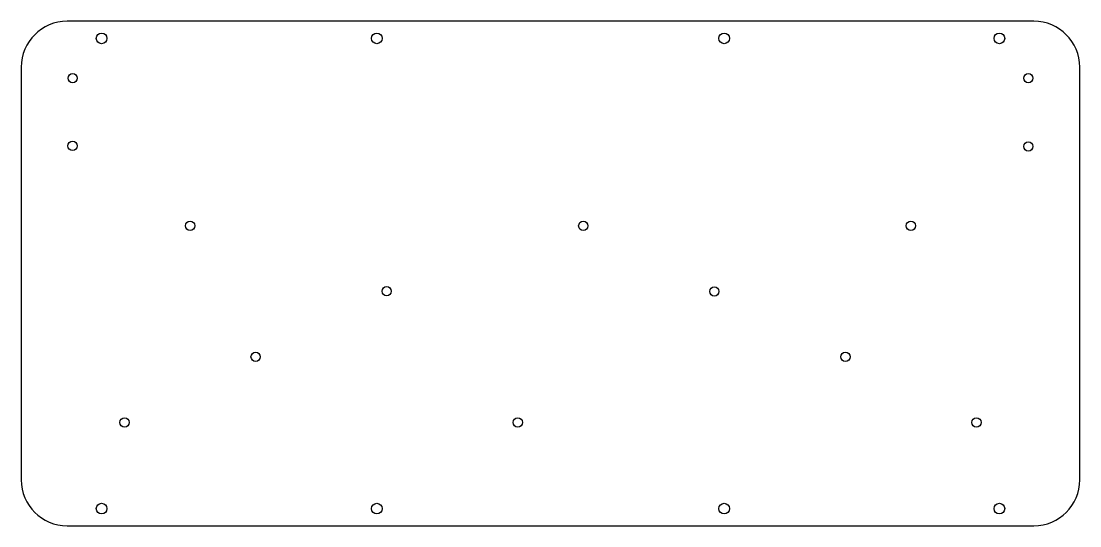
# Model space of a CAD drawing. Header units: millimetres. Extents: x 68 to 376, y -241 to -95.
import ezdxf

# ---------------------------------------------------------------- set-up
doc = ezdxf.new("R2010")
doc.units = ezdxf.units.MM
doc.layers.get('0').update_dxf_attribs({"linetype": 'CONTINUOUS'})

msp = doc.modelspace()

# ---------------------------------------------------------------- linework, layer by layer
for p, q in [((82.55, -94.57), (81.76, -94.57)), ((362.74, -94.57), (82.55, -94.57)), ((68.38, -107.95), (68.38, -109.54)), ((68.38, -109.54), (68.38, -227.81)), ((376.12, -227.81), (376.12, -107.95)), ((81.76, -241.19), (362.74, -241.19))]:
    msp.add_line(p, q)
for centre, radius in [((91.76, -99.57), 1.55), ((171.76, -99.57), 1.55), ((272.74, -99.57), 1.55), ((352.74, -99.57), 1.55), ((83.34, -111.12), 1.35), ((361.16, -111.12), 1.35), ((83.31, -130.81), 1.35), ((361.16, -130.97), 1.35), ((117.48, -154.01), 1.35), ((231.78, -154.05), 1.35), ((327.02, -154), 1.35), ((174.63, -173.04), 1.35), ((269.88, -173.1), 1.35), ((136.53, -192.09), 1.35), ((307.98, -192.09), 1.35), ((98.43, -211.14), 1.35), ((212.73, -211.14), 1.35), ((346.08, -211.14), 1.35), ((91.76, -236.19), 1.55), ((171.76, -236.19), 1.55), ((272.74, -236.19), 1.55), ((352.74, -236.19), 1.55)]:
    msp.add_circle(centre, radius)
for centre, start, end in [((81.76, -107.95), 90, 180), ((362.74, -107.95), 0, 90), ((81.76, -227.81), 180, 270), ((362.74, -227.81), -90, 0)]:
    msp.add_arc(centre, 13.38, start, end)

doc.saveas('drawing.dxf')
